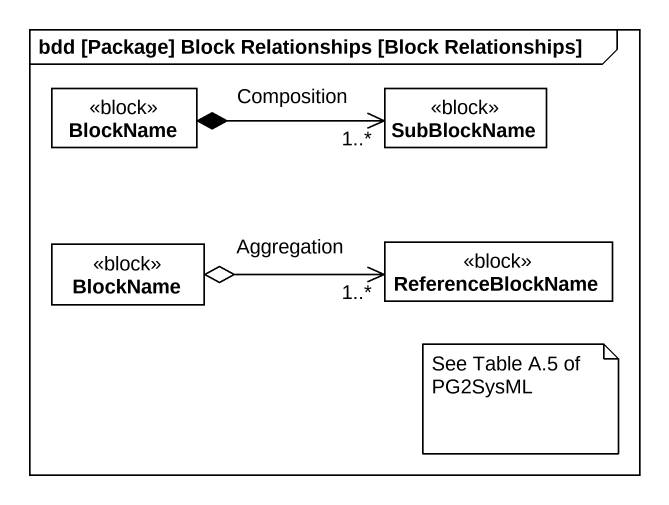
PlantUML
@startuml
mainframe bdd [Package] Block Relationships [Block Relationships]
hide circle
hide empty members
class BlockName <<block>>
class SubBlockName <<block>>
class "BlockName" as BlockName_2 <<block>>
class ReferenceBlockName <<block>>
BlockName *-right-> "1..*" SubBlockName : Composition
BlockName_2 o-right-> "1..*" ReferenceBlockName : Aggregation
note as N1
  See Table A.5 of PG2SysML
end note
@enduml
